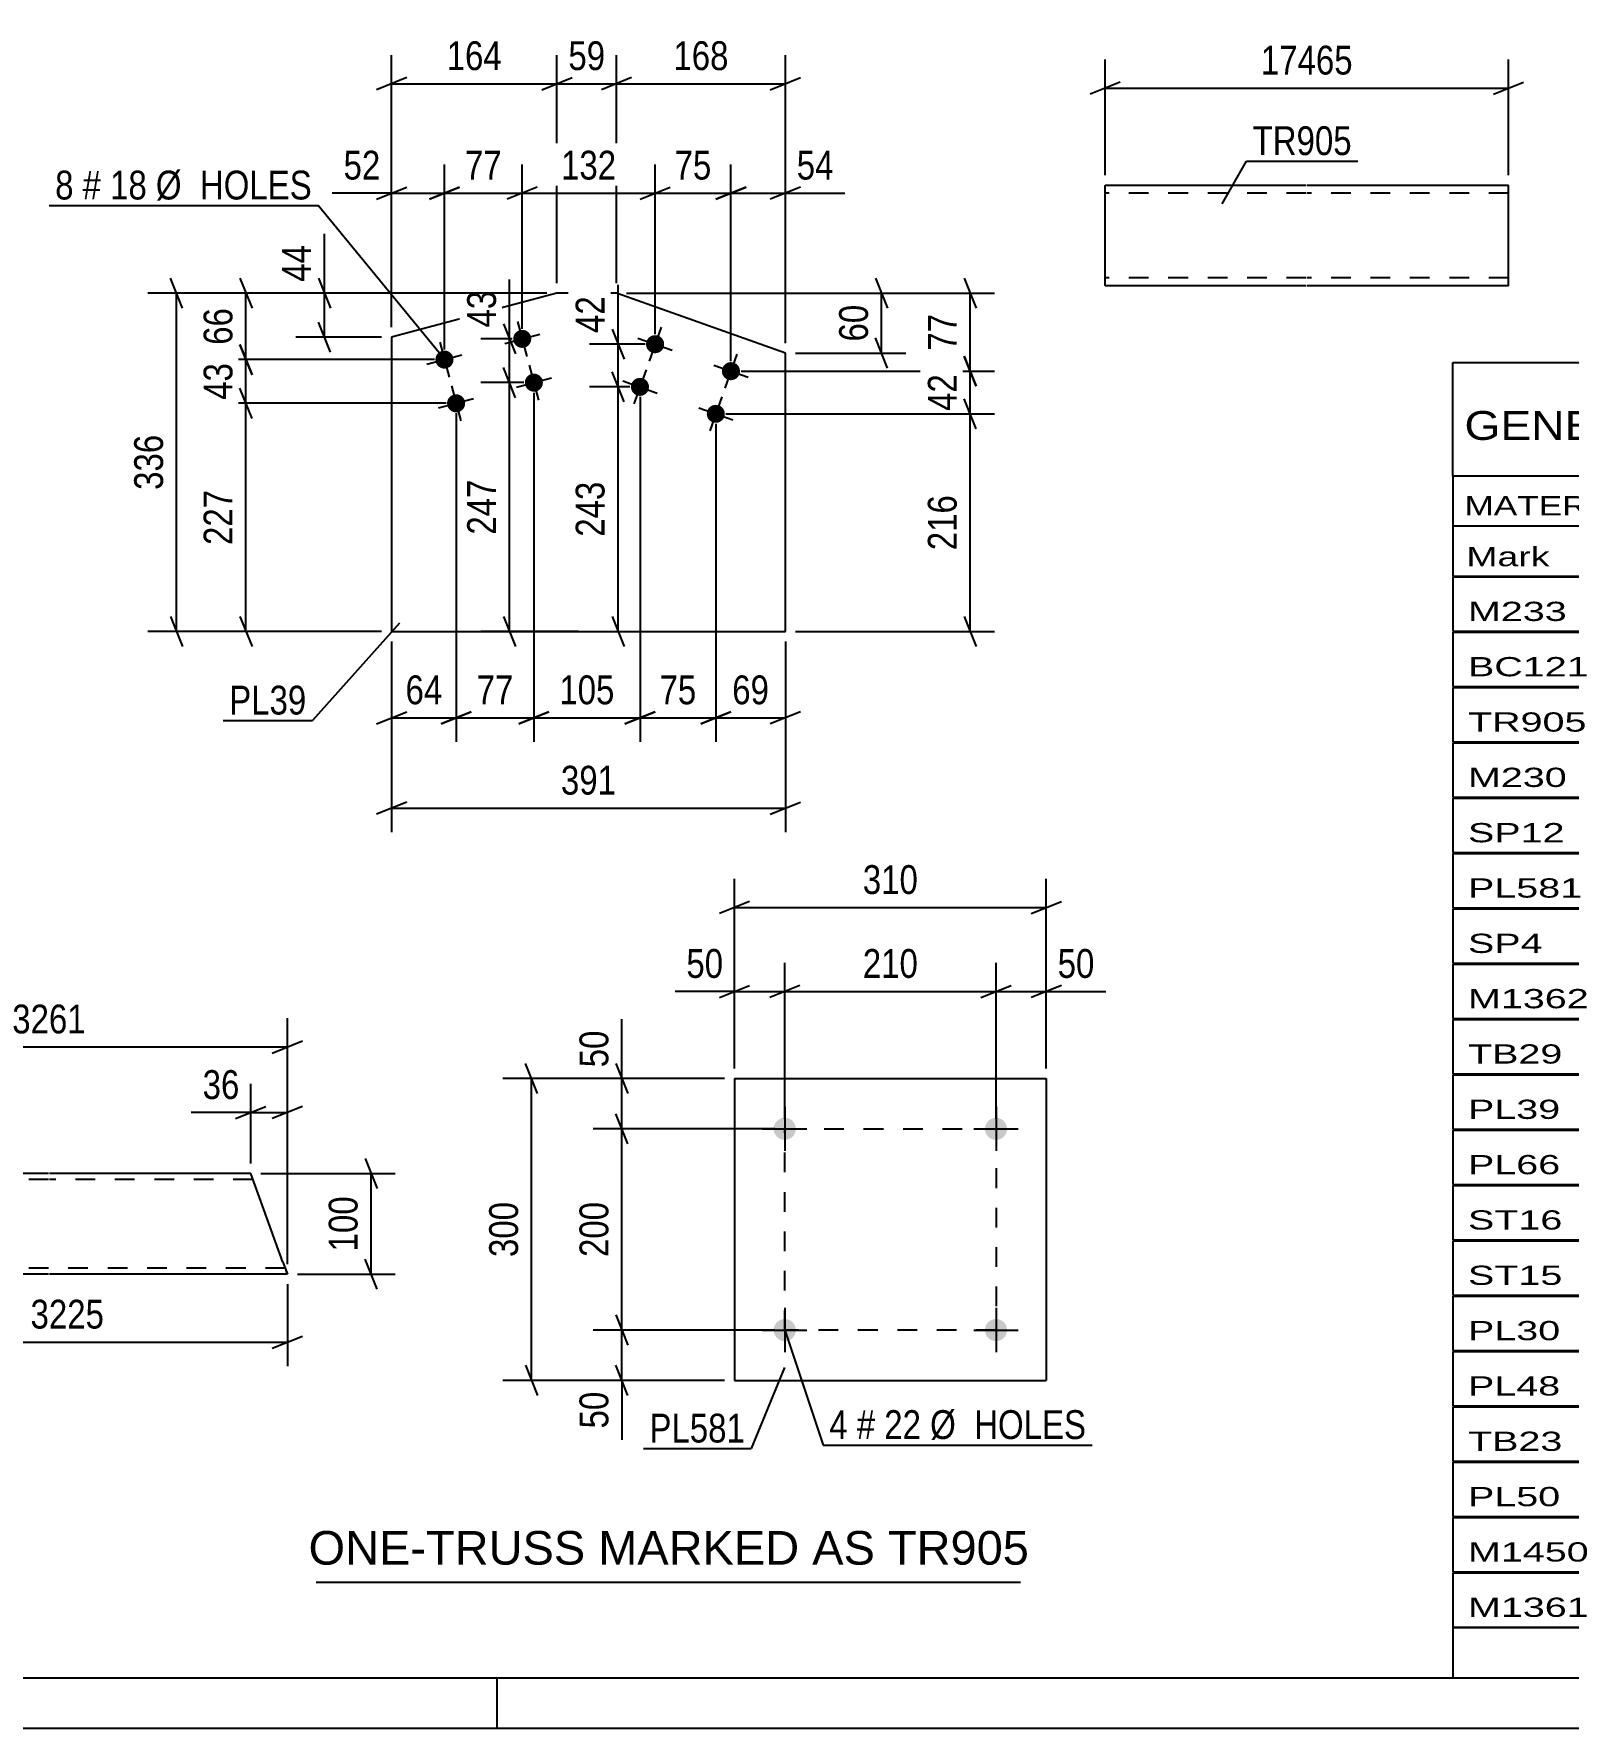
# Model space of a CAD drawing. Header units: millimetres. Extents: x 0 to 841, y 0 to 594.
# Drawn here: x 374.9 to 527.5, y 0 to 168.4 of the extents above; entities that cross this region are included whole.
import ezdxf

# ---------------------------------------------------------------- set-up
doc = ezdxf.new("R2010")
doc.units = ezdxf.units.MM
doc.linetypes.add('DXK_LINE_DOT2', pattern=[3.9198, 1.9599, -1.9599])
doc.styles.add('Arial', font='ARIAL.TTF', dxfattribs={"height": 0.2})
doc.styles.add('Arial Narrow', font='ARIALN.TTF', dxfattribs={"height": 0.2})

# ---------------------------------------------------------------- blocks, each defined once
blk = doc.blocks.new('Unknown-275726623-1137')
at = {"color": 5, "linetype": 'Continuous'}
for p, q in [((5, 5), (836, 5)), ((421, 0), (421, 5)), ((0, 0), (841, 0))]:
    blk.add_line(p, q, dxfattribs=at)
blk = doc.blocks.new('Part-275726623-4120 - 4114')
at = {"color": 2, "linetype": 'Continuous'}
for p, q in [((356.26, 45.48), (352.75, 55.13)), ((376.39, 55.13), (352.75, 55.13)), ((396.49, 55.13), (376.49, 55.13)), ((399.69, 46.33), (396.49, 55.13)), ((356.35, 45.22), (356.26, 45.48)), ((399.69, 46.33), (400.13, 45.13)), ((356.39, 45.13), (356.35, 45.22)), ((376.39, 45.13), (356.39, 45.13)), ((400.13, 45.13), (376.49, 45.13))]:
    blk.add_line(p, q, dxfattribs=at)
at = {"color": 7, "linetype": 'DXK_LINE_DOT2'}
for p, q in [((376.39, 54.53), (352.97, 54.53)), ((396.71, 54.53), (376.49, 54.53)), ((376.39, 45.73), (356.17, 45.73)), ((399.91, 45.73), (376.49, 45.73)), ((400.09, 45.22), (400, 45.48)), ((400.13, 45.13), (400.09, 45.22))]:
    blk.add_line(p, q, dxfattribs=at)
blk = doc.blocks.new('Part-275726623-3742 - 3731')
at = {"color": 2, "linetype": 'Continuous'}
for p, q in [((481.43, 143.38), (481.43, 153.38)), ((481.43, 153.38), (501.43, 153.38)), ((501.53, 153.38), (521.53, 153.38)), ((521.53, 143.38), (521.53, 153.38)), ((501.43, 143.38), (481.43, 143.38)), ((521.53, 143.38), (501.53, 143.38))]:
    blk.add_line(p, q, dxfattribs=at)
at = {"color": 7, "linetype": 'DXK_LINE_DOT2'}
for p, q in [((501.43, 152.58), (481.43, 152.58)), ((521.53, 152.58), (501.53, 152.58)), ((481.43, 144.18), (481.43, 144.24)), ((501.43, 144.18), (481.43, 144.18)), ((521.53, 144.18), (501.53, 144.18)), ((521.53, 144.18), (521.53, 144.24))]:
    blk.add_line(p, q, dxfattribs=at)
blk = doc.blocks.new('Bolt-275726623-2774 - 2768')
at = {"linetype": 'Continuous'}
for points in [[(437.54, 137.27, -1), (435.84, 137.87, -1)], [(445.08, 134.59, -1), (443.38, 135.19, -1)], [(436.03, 133.03, -1), (434.34, 133.63, -1)], [(443.57, 130.35, -1), (441.88, 130.95, -1)]]:
    blk.add_hatch(color=1, dxfattribs=at).paths.add_polyline_path(points)
at = {"color": 1, "linetype": 'Continuous'}
for p, q in [((434.99, 138.17), (438.39, 136.97)), ((437.29, 139.26), (436.09, 135.87)), ((444.83, 136.59), (443.63, 133.2)), ((435.79, 135.02), (434.58, 131.63)), ((442.53, 135.49), (445.93, 134.29)), ((433.49, 133.93), (436.88, 132.72)), ((443.33, 132.35), (442.12, 128.96)), ((441.03, 131.25), (444.42, 130.05))]:
    blk.add_line(p, q, dxfattribs=at)
blk = doc.blocks.new('Bolt-275726623-2779 - 2768')
at = {"linetype": 'Continuous'}
for points in [[(424.35, 138.33, -1), (422.61, 137.87, -1)], [(416.62, 136.28, -1), (414.88, 135.81, -1)], [(425.51, 133.98, -1), (423.77, 133.52, -1)], [(417.78, 131.93, -1), (416.04, 131.46, -1)]]:
    blk.add_hatch(color=1, dxfattribs=at).paths.add_polyline_path(points)
at = {"color": 1, "linetype": 'Continuous'}
for p, q in [((423.02, 139.84), (423.94, 136.36)), ((421.74, 137.64), (425.22, 138.56)), ((414.01, 135.58), (417.49, 136.51)), ((415.29, 137.78), (416.21, 134.31)), ((424.18, 135.49), (425.1, 132.01)), ((416.45, 133.44), (417.37, 129.96)), ((422.9, 133.29), (426.38, 134.22)), ((415.17, 131.23), (418.65, 132.16))]:
    blk.add_line(p, q, dxfattribs=at)
blk = doc.blocks.new('Part-275726623-2794 - 2768')
at = {"color": 2, "linetype": 'Continuous'}
for p, q in [((426.93, 142.64), (410.5, 138.27)), ((432.86, 142.64), (426.93, 142.64)), ((449.64, 136.69), (432.86, 142.64)), ((410.5, 138.27), (410.5, 109.01)), ((449.64, 109.01), (449.64, 136.69)), ((410.5, 109.01), (449.64, 109.01))]:
    blk.add_line(p, q, dxfattribs=at)
blk = doc.blocks.new('Part-275726623-23783 - 23782')
at = {"color": 2, "linetype": 'Continuous'}
for p, q in [((444.58, 64.57), (444.58, 34.57)), ((444.58, 64.57), (475.58, 64.57)), ((475.58, 64.57), (475.58, 34.57)), ((444.58, 34.57), (475.58, 34.57))]:
    blk.add_line(p, q, dxfattribs=at)
blk = doc.blocks.new('Bolt-275726623-23784 - 23782')
at = {"linetype": 'Continuous'}
for points in [[(450.68, 39.57, -1), (448.48, 39.57, -1)], [(471.68, 39.57, -1), (469.48, 39.57, -1)]]:
    blk.add_hatch(color=1, dxfattribs=at).paths.add_polyline_path(points)
at = {"color": 1, "linetype": 'Continuous'}
for p, q in [((449.58, 41.77), (449.58, 37.37)), ((470.58, 41.77), (470.58, 37.37)), ((447.38, 39.57), (451.78, 39.57)), ((468.38, 39.57), (472.78, 39.57))]:
    blk.add_line(p, q, dxfattribs=at)
blk = doc.blocks.new('Bolt-275726623-23785 - 23782')
at = {"linetype": 'Continuous'}
for points in [[(450.68, 59.57, -1), (448.48, 59.57, -1)], [(471.68, 59.57, -1), (469.48, 59.57, -1)]]:
    blk.add_hatch(color=1, dxfattribs=at).paths.add_polyline_path(points)
at = {"color": 1, "linetype": 'Continuous'}
for p, q in [((449.58, 61.77), (449.58, 57.37)), ((470.58, 61.77), (470.58, 57.37)), ((447.38, 59.57), (451.78, 59.57)), ((468.38, 59.57), (472.78, 59.57))]:
    blk.add_line(p, q, dxfattribs=at)
blk = doc.blocks.new('Rectangle-275726623-24311 - 23782')
at = {"color": 1, "linetype": 'DXK_LINE_DOT2'}
blk.add_lwpolyline([(449.58, 59.57), (470.58, 59.57), (470.58, 39.57), (449.58, 39.57), (449.58, 59.57)], close=True, dxfattribs=at)
blk = doc.blocks.new('StraightDimension-275726623-4148 - 4114')
at = {"color": 7, "linetype": 'Continuous'}
for p, q in [((396.49, 56.13), (396.49, 64.04)), ((400.13, 46.13), (400.13, 64.04)), ((394.99, 60.59), (397.99, 61.79)), ((396.49, 61.19), (400.13, 61.19)), ((401.63, 61.79), (398.63, 60.59))]:
    blk.add_line(p, q, dxfattribs=at)
at = {"color": 0}
blk.add_wipeout([(395.96, 61.94), (395.96, 66.14), (391.11, 66.14), (391.11, 61.94)], dxfattribs=at)
at = {"color": 7, "linetype": 'Continuous'}
blk.add_line((396.49, 61.19), (390.58, 61.19), dxfattribs=at)
blk.add_line((396.49, 61.19), (390.58, 61.19), dxfattribs=at)
at = {"color": 3, "style": 'Arial Narrow'}
blk.add_text('36', height=2.863, dxfattribs=at).set_placement((391.71, 62.54))
blk = doc.blocks.new('StraightDimension-275726623-4211 - 4114')
at = {"color": 7, "linetype": 'Continuous'}
for p, q in [((356.39, 44.13), (356.39, 35.97)), ((400.13, 44.13), (400.13, 35.97)), ((357.89, 38.97), (354.89, 37.77)), ((398.63, 37.77), (401.63, 38.97)), ((356.39, 38.37), (400.13, 38.37))]:
    blk.add_line(p, q, dxfattribs=at)
at = {"color": 0}
blk.add_wipeout([(382.51, 39.12), (382.51, 43.32), (374, 43.32), (374, 39.12)], dxfattribs=at)
at = {"color": 3, "style": 'Arial Narrow'}
blk.add_text('3225', height=2.863, dxfattribs=at).set_placement((374.6, 39.72))
blk = doc.blocks.new('StraightDimension-275726623-4123 - 4114')
at = {"color": 7, "linetype": 'Continuous'}
for p, q in [((407.86, 56.63), (409.06, 53.63)), ((397.49, 55.13), (410.86, 55.13)), ((408.46, 45.13), (408.46, 55.13)), ((409.06, 43.63), (407.86, 46.63)), ((401.13, 45.13), (410.86, 45.13))]:
    blk.add_line(p, q, dxfattribs=at)
at = {"color": 0}
blk.add_wipeout([(407.71, 53.47), (403.51, 53.47), (403.51, 46.79), (407.71, 46.79)], dxfattribs=at)
at = {"color": 3, "style": 'Arial Narrow'}
blk.add_text('100', height=2.863, rotation=90.0002, dxfattribs=at).set_placement((407.11, 47.39))
blk = doc.blocks.new('StraightDimension-275726623-4183 - 4114')
at = {"color": 7, "linetype": 'Continuous'}
for p, q in [((352.75, 56.13), (352.75, 70.56)), ((400.13, 46.13), (400.13, 70.56)), ((354.25, 68.31), (351.25, 67.11)), ((352.75, 67.71), (400.13, 67.71)), ((398.63, 67.11), (401.63, 68.31))]:
    blk.add_line(p, q, dxfattribs=at)
at = {"color": 0}
blk.add_wipeout([(380.69, 68.46), (380.69, 72.66), (372.18, 72.66), (372.18, 68.46)], dxfattribs=at)
at = {"color": 3, "style": 'Arial Narrow'}
blk.add_text('3261', height=2.863, dxfattribs=at).set_placement((372.78, 69.06))
blk = doc.blocks.new('StraightDimension-275726623-3746 - 3731')
at = {"color": 7, "linetype": 'Continuous'}
for p, q in [((481.43, 154.38), (481.43, 165.88)), ((521.53, 154.38), (521.53, 165.88)), ((482.93, 163.63), (479.93, 162.43)), ((520.03, 162.43), (523.03, 163.63)), ((481.43, 163.03), (521.53, 163.03))]:
    blk.add_line(p, q, dxfattribs=at)
at = {"color": 0}
blk.add_wipeout([(506.65, 163.78), (506.65, 167.98), (496.31, 167.98), (496.31, 163.78)], dxfattribs=at)
at = {"color": 3, "style": 'Arial Narrow'}
blk.add_text('17465', height=2.863, dxfattribs=at).set_placement((496.91, 164.38))
blk = doc.blocks.new('StraightDimension-275726623-3060 - 2768')
at = {"color": 7, "linetype": 'Continuous'}
for p, q in [((389.72, 141.14), (388.52, 144.14)), ((425.93, 142.64), (386.27, 142.64)), ((389.12, 109.01), (389.12, 142.64)), ((388.52, 110.51), (389.72, 107.51)), ((409.5, 109.01), (386.27, 109.01))]:
    blk.add_line(p, q, dxfattribs=at)
at = {"color": 0}
blk.add_wipeout([(388.37, 129.17), (384.17, 129.17), (384.17, 122.49), (388.37, 122.49)], dxfattribs=at)
at = {"color": 3, "style": 'Arial Narrow'}
blk.add_text('336', height=2.863, rotation=90.0002, dxfattribs=at).set_placement((387.77, 123.09))
blk = doc.blocks.new('StraightDimension-275726623-2803 - 2768')
at = {"color": 7, "linetype": 'Continuous'}
for p, q in [((432.41, 139.07), (433.61, 136.07)), ((435.69, 137.57), (430.16, 137.57)), ((433.01, 133.33), (433.01, 137.57)), ((433.61, 131.83), (432.41, 134.83)), ((434.19, 133.33), (430.16, 133.33))]:
    blk.add_line(p, q, dxfattribs=at)
at = {"color": 0}
blk.add_wipeout([(432.26, 142.95), (428.06, 142.95), (428.06, 138.09), (432.26, 138.09)], dxfattribs=at)
at = {"color": 7, "linetype": 'Continuous'}
blk.add_line((433.01, 137.57), (433.01, 143.47), dxfattribs=at)
blk.add_line((433.01, 137.57), (433.01, 143.47), dxfattribs=at)
at = {"color": 3, "style": 'Arial Narrow'}
blk.add_text('42', height=2.863, rotation=90.0002, dxfattribs=at).set_placement((431.66, 138.69))
blk = doc.blocks.new('StraightDimension-275726623-2833 - 2768')
at = {"color": 7, "linetype": 'Continuous'}
for p, q in [((422.82, 132.25), (421.62, 135.25)), ((423.64, 133.75), (419.37, 133.75)), ((422.22, 109.01), (422.22, 133.75)), ((421.62, 110.51), (422.82, 107.51)), ((429.07, 109.01), (419.37, 109.01))]:
    blk.add_line(p, q, dxfattribs=at)
at = {"color": 0}
blk.add_wipeout([(421.47, 124.73), (417.27, 124.73), (417.27, 118.04), (421.47, 118.04)], dxfattribs=at)
at = {"color": 3, "style": 'Arial Narrow'}
blk.add_text('247', height=2.863, rotation=90.0002, dxfattribs=at).set_placement((420.87, 118.64))
blk = doc.blocks.new('StraightDimension-275726623-2816 - 2768')
at = {"color": 7, "linetype": 'Continuous'}
for p, q in [((433.61, 131.83), (432.41, 134.83)), ((434.19, 133.33), (430.16, 133.33)), ((433.01, 109.01), (433.01, 133.33)), ((432.41, 110.51), (433.61, 107.51)), ((431.07, 109.01), (435.41, 109.01))]:
    blk.add_line(p, q, dxfattribs=at)
at = {"color": 0}
blk.add_wipeout([(432.26, 124.51), (428.06, 124.51), (428.06, 117.83), (432.26, 117.83)], dxfattribs=at)
at = {"color": 3, "style": 'Arial Narrow'}
blk.add_text('243', height=2.863, rotation=90.0002, dxfattribs=at).set_placement((431.66, 118.43))
blk = doc.blocks.new('StraightDimension-275726623-3041 - 2768')
at = {"color": 7, "linetype": 'Continuous'}
for p, q in [((403.22, 144.14), (404.42, 141.14)), ((425.93, 142.64), (400.97, 142.64)), ((403.82, 138.27), (403.82, 142.64)), ((409.5, 138.27), (400.97, 138.27)), ((404.42, 136.77), (403.22, 139.77))]:
    blk.add_line(p, q, dxfattribs=at)
at = {"color": 0}
blk.add_wipeout([(403.07, 148.02), (398.87, 148.02), (398.87, 143.17), (403.07, 143.17)], dxfattribs=at)
at = {"color": 7, "linetype": 'Continuous'}
blk.add_line((403.82, 142.64), (403.82, 148.55), dxfattribs=at)
blk.add_line((403.82, 142.64), (403.82, 148.55), dxfattribs=at)
at = {"color": 3, "style": 'Arial Narrow'}
blk.add_text('44', height=2.863, rotation=90.0002, dxfattribs=at).set_placement((402.47, 143.77))
blk = doc.blocks.new('StraightDimension-275726623-2849 - 2768')
at = {"color": 7, "linetype": 'Continuous'}
for p, q in [((421.62, 139.6), (422.82, 136.6)), ((422.48, 138.1), (419.37, 138.1)), ((422.22, 133.75), (422.22, 138.1)), ((422.82, 132.25), (421.62, 135.25)), ((423.64, 133.75), (419.37, 133.75))]:
    blk.add_line(p, q, dxfattribs=at)
at = {"color": 0}
blk.add_wipeout([(421.47, 143.48), (417.27, 143.48), (417.27, 138.63), (421.47, 138.63)], dxfattribs=at)
at = {"color": 7, "linetype": 'Continuous'}
blk.add_line((422.22, 138.1), (422.22, 144.01), dxfattribs=at)
blk.add_line((422.22, 138.1), (422.22, 144.01), dxfattribs=at)
at = {"color": 3, "style": 'Arial Narrow'}
blk.add_text('43', height=2.863, rotation=90.0002, dxfattribs=at).set_placement((420.87, 139.23))
blk = doc.blocks.new('StraightDimension-275726623-2863 - 2768')
at = {"color": 7, "linetype": 'Continuous'}
for p, q in [((416.91, 130.7), (416.91, 98.03)), ((410.5, 108.01), (410.5, 98.03)), ((409, 99.83), (412, 101.03)), ((410.5, 100.43), (416.91, 100.43)), ((418.41, 101.03), (415.41, 99.83))]:
    blk.add_line(p, q, dxfattribs=at)
at = {"color": 0}
blk.add_wipeout([(416.13, 101.18), (416.13, 105.38), (411.28, 105.38), (411.28, 101.18)], dxfattribs=at)
at = {"color": 3, "style": 'Arial Narrow'}
blk.add_text('64', height=2.863, dxfattribs=at).set_placement((411.88, 101.78))
blk = doc.blocks.new('StraightDimension-275726623-2933 - 2768')
at = {"color": 7, "linetype": 'Continuous'}
for p, q in [((410.5, 108.01), (410.5, 89.05)), ((449.64, 108.01), (449.64, 89.05)), ((412, 92.05), (409, 90.85)), ((410.5, 91.45), (449.64, 91.45)), ((448.14, 90.85), (451.14, 92.05))]:
    blk.add_line(p, q, dxfattribs=at)
at = {"color": 0}
blk.add_wipeout([(433.41, 92.2), (433.41, 96.4), (426.73, 96.4), (426.73, 92.2)], dxfattribs=at)
at = {"color": 3, "style": 'Arial Narrow'}
blk.add_text('391', height=2.863, dxfattribs=at).set_placement((427.33, 92.8))
blk = doc.blocks.new('StraightDimension-275726623-2869 - 2768')
at = {"color": 7, "linetype": 'Continuous'}
for p, q in [((424.64, 132.75), (424.64, 98.03)), ((435.19, 132.33), (435.19, 98.03)), ((423.14, 99.83), (426.14, 101.03)), ((424.64, 100.43), (435.19, 100.43)), ((436.69, 101.03), (433.69, 99.83))]:
    blk.add_line(p, q, dxfattribs=at)
at = {"color": 0}
blk.add_wipeout([(433.25, 101.18), (433.25, 105.38), (426.57, 105.38), (426.57, 101.18)], dxfattribs=at)
at = {"color": 3, "style": 'Arial Narrow'}
blk.add_text('105', height=2.863, dxfattribs=at).set_placement((427.17, 101.78))
blk = doc.blocks.new('StraightDimension-275726623-2877 - 2768')
at = {"color": 7, "linetype": 'Continuous'}
for p, q in [((424.64, 132.75), (424.64, 98.03)), ((416.91, 130.7), (416.91, 98.03)), ((415.41, 99.83), (418.41, 101.03)), ((416.91, 100.43), (424.64, 100.43)), ((426.14, 101.03), (423.14, 99.83))]:
    blk.add_line(p, q, dxfattribs=at)
at = {"color": 0}
blk.add_wipeout([(423.2, 101.18), (423.2, 105.38), (418.35, 105.38), (418.35, 101.18)], dxfattribs=at)
at = {"color": 3, "style": 'Arial Narrow'}
blk.add_text('77', height=2.863, dxfattribs=at).set_placement((418.95, 101.78))
blk = doc.blocks.new('StraightDimension-275726623-23349 - 2768')
at = {"color": 7, "linetype": 'Continuous'}
for p, q in [((396.62, 130.2), (395.42, 133.2)), ((415.91, 131.7), (393.17, 131.7)), ((396.02, 109.01), (396.02, 131.7)), ((395.42, 110.51), (396.62, 107.51)), ((409.5, 109.01), (393.17, 109.01))]:
    blk.add_line(p, q, dxfattribs=at)
at = {"color": 0}
blk.add_wipeout([(395.27, 123.7), (391.07, 123.7), (391.07, 117.01), (395.27, 117.01)], dxfattribs=at)
at = {"color": 3, "style": 'Arial Narrow'}
blk.add_text('227', height=2.863, rotation=90.0002, dxfattribs=at).set_placement((394.67, 117.61))
blk = doc.blocks.new('StraightDimension-275726623-2885 - 2768')
at = {"color": 7, "linetype": 'Continuous'}
for p, q in [((435.19, 132.33), (435.19, 98.03)), ((442.73, 129.65), (442.73, 98.03)), ((433.69, 99.83), (436.69, 101.03)), ((435.19, 100.43), (442.73, 100.43)), ((444.23, 101.03), (441.23, 99.83))]:
    blk.add_line(p, q, dxfattribs=at)
at = {"color": 0}
blk.add_wipeout([(441.38, 101.18), (441.38, 105.38), (436.53, 105.38), (436.53, 101.18)], dxfattribs=at)
at = {"color": 3, "style": 'Arial Narrow'}
blk.add_text('75', height=2.863, dxfattribs=at).set_placement((437.13, 101.78))
blk = doc.blocks.new('StraightDimension-275726623-2893 - 2768')
at = {"color": 7, "linetype": 'Continuous'}
for p, q in [((442.73, 129.65), (442.73, 98.03)), ((449.64, 108.01), (449.64, 98.03)), ((441.23, 99.83), (444.23, 101.03)), ((442.73, 100.43), (449.64, 100.43)), ((451.14, 101.03), (448.14, 99.83))]:
    blk.add_line(p, q, dxfattribs=at)
at = {"color": 0}
blk.add_wipeout([(448.61, 101.18), (448.61, 105.38), (443.76, 105.38), (443.76, 101.18)], dxfattribs=at)
at = {"color": 3, "style": 'Arial Narrow'}
blk.add_text('69', height=2.863, dxfattribs=at).set_placement((444.36, 101.78))
blk = doc.blocks.new('StraightDimension-275726623-2900 - 2768')
at = {"color": 7, "linetype": 'Continuous'}
for p, q in [((426.93, 143.64), (426.93, 166.32)), ((432.86, 143.64), (432.86, 166.32)), ((425.43, 162.87), (428.43, 164.07)), ((426.93, 163.47), (432.86, 163.47)), ((434.36, 164.07), (431.36, 162.87))]:
    blk.add_line(p, q, dxfattribs=at)
at = {"color": 0}
blk.add_wipeout([(432.32, 164.22), (432.32, 168.42), (427.47, 168.42), (427.47, 164.22)], dxfattribs=at)
at = {"color": 3, "style": 'Arial Narrow'}
blk.add_text('59', height=2.863, dxfattribs=at).set_placement((428.07, 164.82))
blk = doc.blocks.new('StraightDimension-275726623-2912 - 2768')
at = {"color": 7, "linetype": 'Continuous'}
for p, q in [((410.5, 139.27), (410.5, 166.32)), ((426.93, 143.64), (426.93, 166.32)), ((412, 164.07), (409, 162.87)), ((410.5, 163.47), (426.93, 163.47)), ((425.43, 162.87), (428.43, 164.07))]:
    blk.add_line(p, q, dxfattribs=at)
at = {"color": 0}
blk.add_wipeout([(422.06, 164.22), (422.06, 168.42), (415.37, 168.42), (415.37, 164.22)], dxfattribs=at)
at = {"color": 3, "style": 'Arial Narrow'}
blk.add_text('164', height=2.863, dxfattribs=at).set_placement((415.97, 164.82))
blk = doc.blocks.new('StraightDimension-275726623-2922 - 2768')
at = {"color": 7, "linetype": 'Continuous'}
for p, q in [((432.86, 143.64), (432.86, 166.32)), ((449.64, 137.69), (449.64, 166.32)), ((434.36, 164.07), (431.36, 162.87)), ((432.86, 163.47), (449.64, 163.47)), ((448.14, 162.87), (451.14, 164.07))]:
    blk.add_line(p, q, dxfattribs=at)
at = {"color": 0}
blk.add_wipeout([(444.59, 164.22), (444.59, 168.42), (437.91, 168.42), (437.91, 164.22)], dxfattribs=at)
at = {"color": 3, "style": 'Arial Narrow'}
blk.add_text('168', height=2.863, dxfattribs=at).set_placement((438.51, 164.82))
blk = doc.blocks.new('StraightDimension-275726623-2990 - 2768')
at = {"color": 7, "linetype": 'Continuous'}
for p, q in [((444.23, 135.89), (444.23, 155.44)), ((449.64, 137.69), (449.64, 155.44)), ((442.73, 151.99), (445.73, 153.19)), ((444.23, 152.59), (449.64, 152.59)), ((451.14, 153.19), (448.14, 151.99))]:
    blk.add_line(p, q, dxfattribs=at)
at = {"color": 0}
blk.add_wipeout([(455.02, 153.34), (455.02, 157.54), (450.17, 157.54), (450.17, 153.34)], dxfattribs=at)
at = {"color": 7, "linetype": 'Continuous'}
blk.add_line((449.64, 152.59), (455.55, 152.59), dxfattribs=at)
blk.add_line((449.64, 152.59), (455.55, 152.59), dxfattribs=at)
at = {"color": 3, "style": 'Arial Narrow'}
blk.add_text('54', height=2.863, dxfattribs=at).set_placement((450.77, 153.94))
blk = doc.blocks.new('StraightDimension-275726623-3000 - 2768')
at = {"color": 7, "linetype": 'Continuous'}
for p, q in [((436.69, 138.57), (436.69, 155.44)), ((444.23, 135.89), (444.23, 155.44)), ((435.19, 151.99), (438.19, 153.19)), ((436.69, 152.59), (444.23, 152.59)), ((445.73, 153.19), (442.73, 151.99))]:
    blk.add_line(p, q, dxfattribs=at)
at = {"color": 0}
blk.add_wipeout([(442.89, 153.34), (442.89, 157.54), (438.03, 157.54), (438.03, 153.34)], dxfattribs=at)
at = {"color": 3, "style": 'Arial Narrow'}
blk.add_text('75', height=2.863, dxfattribs=at).set_placement((438.63, 153.94))
blk = doc.blocks.new('StraightDimension-275726623-3010 - 2768')
at = {"color": 7, "linetype": 'Continuous'}
for p, q in [((423.48, 139.1), (423.48, 155.44)), ((436.69, 138.57), (436.69, 155.44)), ((424.98, 153.19), (421.98, 151.99)), ((423.48, 152.59), (436.69, 152.59)), ((435.19, 151.99), (438.19, 153.19))]:
    blk.add_line(p, q, dxfattribs=at)
at = {"color": 0}
blk.add_wipeout([(433.43, 153.34), (433.43, 157.54), (426.74, 157.54), (426.74, 153.34)], dxfattribs=at)
at = {"color": 3, "style": 'Arial Narrow'}
blk.add_text('132', height=2.863, dxfattribs=at).set_placement((427.34, 153.94))
blk = doc.blocks.new('StraightDimension-275726623-3020 - 2768')
at = {"color": 7, "linetype": 'Continuous'}
for p, q in [((415.75, 137.04), (415.75, 155.44)), ((423.48, 139.1), (423.48, 155.44)), ((414.25, 151.99), (417.25, 153.19)), ((415.75, 152.59), (423.48, 152.59)), ((424.98, 153.19), (421.98, 151.99))]:
    blk.add_line(p, q, dxfattribs=at)
at = {"color": 0}
blk.add_wipeout([(422.04, 153.34), (422.04, 157.54), (417.19, 157.54), (417.19, 153.34)], dxfattribs=at)
at = {"color": 3, "style": 'Arial Narrow'}
blk.add_text('77', height=2.863, dxfattribs=at).set_placement((417.79, 153.94))
blk = doc.blocks.new('StraightDimension-275726623-3030 - 2768')
at = {"color": 7, "linetype": 'Continuous'}
for p, q in [((410.5, 139.27), (410.5, 155.44)), ((415.75, 137.04), (415.75, 155.44)), ((409, 151.99), (412, 153.19)), ((410.5, 152.59), (415.75, 152.59)), ((417.25, 153.19), (414.25, 151.99))]:
    blk.add_line(p, q, dxfattribs=at)
at = {"color": 0}
blk.add_wipeout([(409.98, 153.34), (409.98, 157.54), (405.12, 157.54), (405.12, 153.34)], dxfattribs=at)
at = {"color": 7, "linetype": 'Continuous'}
blk.add_line((410.5, 152.59), (404.6, 152.59), dxfattribs=at)
blk.add_line((410.5, 152.59), (404.6, 152.59), dxfattribs=at)
at = {"color": 3, "style": 'Arial Narrow'}
blk.add_text('52', height=2.863, dxfattribs=at).set_placement((405.72, 153.94))
blk = doc.blocks.new('StraightDimension-275726623-23347 - 2768')
at = {"color": 7, "linetype": 'Continuous'}
for p, q in [((395.42, 144.14), (396.62, 141.14)), ((425.93, 142.64), (393.17, 142.64)), ((396.02, 136.04), (396.02, 142.64)), ((396.62, 134.54), (395.42, 137.54)), ((414.75, 136.04), (393.17, 136.04))]:
    blk.add_line(p, q, dxfattribs=at)
at = {"color": 0}
blk.add_wipeout([(395.27, 141.77), (391.07, 141.77), (391.07, 136.91), (395.27, 136.91)], dxfattribs=at)
at = {"color": 3, "style": 'Arial Narrow'}
blk.add_text('66', height=2.863, rotation=90.0002, dxfattribs=at).set_placement((394.67, 137.51))
blk = doc.blocks.new('StraightDimension-275726623-23348 - 2768')
at = {"color": 7, "linetype": 'Continuous'}
for p, q in [((395.42, 137.54), (396.62, 134.54)), ((414.75, 136.04), (393.17, 136.04)), ((396.02, 131.7), (396.02, 136.04)), ((396.62, 130.2), (395.42, 133.2)), ((415.91, 131.7), (393.17, 131.7))]:
    blk.add_line(p, q, dxfattribs=at)
at = {"color": 0}
blk.add_wipeout([(395.27, 136.3), (391.07, 136.3), (391.07, 131.44), (395.27, 131.44)], dxfattribs=at)
at = {"color": 3, "style": 'Arial Narrow'}
blk.add_text('43', height=2.863, rotation=90.0002, dxfattribs=at).set_placement((394.67, 132.04))
blk = doc.blocks.new('StraightDimension-275726623-23397 - 2768')
at = {"color": 7, "linetype": 'Continuous'}
for p, q in [((467.42, 144.14), (468.62, 141.14)), ((433.86, 142.64), (470.42, 142.64)), ((468.02, 134.89), (468.02, 142.64)), ((445.23, 134.89), (470.42, 134.89)), ((468.62, 133.39), (467.42, 136.39))]:
    blk.add_line(p, q, dxfattribs=at)
at = {"color": 0}
blk.add_wipeout([(467.27, 141.2), (463.07, 141.2), (463.07, 136.34), (467.27, 136.34)], dxfattribs=at)
at = {"color": 3, "style": 'Arial Narrow'}
blk.add_text('77', height=2.863, rotation=90.0002, dxfattribs=at).set_placement((466.67, 136.94))
blk = doc.blocks.new('StraightDimension-275726623-23398 - 2768')
at = {"color": 7, "linetype": 'Continuous'}
for p, q in [((445.23, 134.89), (470.42, 134.89)), ((467.42, 136.39), (468.62, 133.39)), ((468.02, 130.65), (468.02, 134.89)), ((468.62, 129.15), (467.42, 132.15)), ((443.73, 130.65), (470.42, 130.65))]:
    blk.add_line(p, q, dxfattribs=at)
at = {"color": 0}
blk.add_wipeout([(467.27, 135.2), (463.07, 135.2), (463.07, 130.34), (467.27, 130.34)], dxfattribs=at)
at = {"color": 3, "style": 'Arial Narrow'}
blk.add_text('42', height=2.863, rotation=90.0002, dxfattribs=at).set_placement((466.67, 130.94))
blk = doc.blocks.new('StraightDimension-275726623-23399 - 2768')
at = {"color": 7, "linetype": 'Continuous'}
for p, q in [((468.62, 129.15), (467.42, 132.15)), ((443.73, 130.65), (470.42, 130.65)), ((468.02, 109.01), (468.02, 130.65)), ((467.42, 110.51), (468.62, 107.51)), ((450.64, 109.01), (470.42, 109.01))]:
    blk.add_line(p, q, dxfattribs=at)
at = {"color": 0}
blk.add_wipeout([(467.27, 123.18), (463.07, 123.18), (463.07, 116.49), (467.27, 116.49)], dxfattribs=at)
at = {"color": 3, "style": 'Arial Narrow'}
blk.add_text('216', height=2.863, rotation=90.0002, dxfattribs=at).set_placement((466.67, 117.09))
blk = doc.blocks.new('StraightDimension-275726623-23426 - 2768')
at = {"color": 7, "linetype": 'Continuous'}
for p, q in [((458.6, 144.14), (459.8, 141.14)), ((433.86, 142.64), (461.6, 142.64)), ((459.2, 136.69), (459.2, 142.64)), ((459.8, 135.19), (458.6, 138.19)), ((450.64, 136.69), (461.6, 136.69))]:
    blk.add_line(p, q, dxfattribs=at)
at = {"color": 0}
blk.add_wipeout([(458.45, 142.09), (454.25, 142.09), (454.25, 137.24), (458.45, 137.24)], dxfattribs=at)
at = {"color": 3, "style": 'Arial Narrow'}
blk.add_text('60', height=2.863, rotation=90.0002, dxfattribs=at).set_placement((457.85, 137.84))
blk = doc.blocks.new('StraightDimension-275726623-23867 - 23782')
at = {"color": 7, "linetype": 'Continuous'}
for p, q in [((433.99, 58.07), (432.79, 61.07)), ((448.58, 59.57), (430.54, 59.57)), ((433.39, 39.57), (433.39, 59.57)), ((432.79, 41.07), (433.99, 38.07)), ((448.58, 39.57), (430.54, 39.57))]:
    blk.add_line(p, q, dxfattribs=at)
at = {"color": 0}
blk.add_wipeout([(432.64, 52.91), (428.44, 52.91), (428.44, 46.23), (432.64, 46.23)], dxfattribs=at)
at = {"color": 3, "style": 'Arial Narrow'}
blk.add_text('200', height=2.863, rotation=90.0002, dxfattribs=at).set_placement((432.04, 46.83))
blk = doc.blocks.new('StraightDimension-275726623-23866 - 23782')
at = {"color": 7, "linetype": 'Continuous'}
for p, q in [((432.79, 66.07), (433.99, 63.07)), ((443.58, 64.57), (430.54, 64.57)), ((433.39, 59.57), (433.39, 64.57)), ((433.99, 58.07), (432.79, 61.07)), ((448.58, 59.57), (430.54, 59.57))]:
    blk.add_line(p, q, dxfattribs=at)
at = {"color": 0}
blk.add_wipeout([(432.64, 69.95), (428.44, 69.95), (428.44, 65.09), (432.64, 65.09)], dxfattribs=at)
at = {"color": 7, "linetype": 'Continuous'}
blk.add_line((433.39, 64.57), (433.39, 70.48), dxfattribs=at)
blk.add_line((433.39, 64.57), (433.39, 70.48), dxfattribs=at)
at = {"color": 3, "style": 'Arial Narrow'}
blk.add_text('50', height=2.863, rotation=90.0002, dxfattribs=at).set_placement((432.04, 65.69))
blk = doc.blocks.new('StraightDimension-275726623-23868 - 23782')
at = {"color": 7, "linetype": 'Continuous'}
for p, q in [((432.79, 41.07), (433.99, 38.07)), ((448.58, 39.57), (430.54, 39.57)), ((433.39, 34.57), (433.39, 39.57)), ((433.99, 33.07), (432.79, 36.07)), ((443.58, 34.57), (430.54, 34.57))]:
    blk.add_line(p, q, dxfattribs=at)
at = {"color": 0}
blk.add_wipeout([(432.64, 34.04), (428.44, 34.04), (428.44, 29.19), (432.64, 29.19)], dxfattribs=at)
at = {"color": 7, "linetype": 'Continuous'}
blk.add_line((433.39, 34.57), (433.39, 28.66), dxfattribs=at)
blk.add_line((433.39, 34.57), (433.39, 28.66), dxfattribs=at)
at = {"color": 3, "style": 'Arial Narrow'}
blk.add_text('50', height=2.863, rotation=90.0002, dxfattribs=at).set_placement((432.04, 29.79))
blk = doc.blocks.new('StraightDimension-275726623-23878 - 23782')
at = {"color": 7, "linetype": 'Continuous'}
for p, q in [((425.01, 63.07), (423.81, 66.07)), ((443.58, 64.57), (421.56, 64.57)), ((424.41, 34.57), (424.41, 64.57)), ((423.81, 36.07), (425.01, 33.07)), ((443.58, 34.57), (421.56, 34.57))]:
    blk.add_line(p, q, dxfattribs=at)
at = {"color": 0}
blk.add_wipeout([(423.66, 52.91), (419.46, 52.91), (419.46, 46.23), (423.66, 46.23)], dxfattribs=at)
at = {"color": 3, "style": 'Arial Narrow'}
blk.add_text('300', height=2.863, rotation=90.0002, dxfattribs=at).set_placement((423.06, 46.83))
blk = doc.blocks.new('StraightDimension-275726623-23898 - 23782')
at = {"color": 7, "linetype": 'Continuous'}
for p, q in [((444.58, 65.57), (444.58, 84.42)), ((475.58, 65.57), (475.58, 84.42)), ((446.08, 82.17), (443.08, 80.97)), ((444.58, 81.57), (475.58, 81.57)), ((474.08, 80.97), (477.08, 82.17))]:
    blk.add_line(p, q, dxfattribs=at)
at = {"color": 0}
blk.add_wipeout([(463.42, 82.32), (463.42, 86.52), (456.74, 86.52), (456.74, 82.32)], dxfattribs=at)
at = {"color": 3, "style": 'Arial Narrow'}
blk.add_text('310', height=2.863, dxfattribs=at).set_placement((457.34, 82.92))
blk = doc.blocks.new('StraightDimension-275726623-24265 - 23782')
at = {"color": 7, "linetype": 'Continuous'}
for p, q in [((470.58, 60.57), (470.58, 76.08)), ((475.58, 65.57), (475.58, 76.08)), ((469.08, 72.63), (472.08, 73.83)), ((470.58, 73.23), (475.58, 73.23)), ((477.08, 73.83), (474.08, 72.63))]:
    blk.add_line(p, q, dxfattribs=at)
at = {"color": 0}
blk.add_wipeout([(480.96, 73.98), (480.96, 78.18), (476.11, 78.18), (476.11, 73.98)], dxfattribs=at)
at = {"color": 7, "linetype": 'Continuous'}
blk.add_line((475.58, 73.23), (481.49, 73.23), dxfattribs=at)
blk.add_line((475.58, 73.23), (481.49, 73.23), dxfattribs=at)
at = {"color": 3, "style": 'Arial Narrow'}
blk.add_text('50', height=2.863, dxfattribs=at).set_placement((476.71, 74.58))
blk = doc.blocks.new('StraightDimension-275726623-24266 - 23782')
at = {"color": 7, "linetype": 'Continuous'}
for p, q in [((449.58, 60.57), (449.58, 76.08)), ((470.58, 60.57), (470.58, 76.08)), ((451.08, 73.83), (448.08, 72.63)), ((449.58, 73.23), (470.58, 73.23)), ((469.08, 72.63), (472.08, 73.83))]:
    blk.add_line(p, q, dxfattribs=at)
at = {"color": 0}
blk.add_wipeout([(463.42, 73.98), (463.42, 78.18), (456.74, 78.18), (456.74, 73.98)], dxfattribs=at)
at = {"color": 3, "style": 'Arial Narrow'}
blk.add_text('210', height=2.863, dxfattribs=at).set_placement((457.34, 74.58))
blk = doc.blocks.new('StraightDimension-275726623-24267 - 23782')
at = {"color": 7, "linetype": 'Continuous'}
for p, q in [((444.58, 65.57), (444.58, 76.08)), ((449.58, 60.57), (449.58, 76.08)), ((443.08, 72.63), (446.08, 73.83)), ((444.58, 73.23), (449.58, 73.23)), ((451.08, 73.83), (448.08, 72.63))]:
    blk.add_line(p, q, dxfattribs=at)
at = {"color": 0}
blk.add_wipeout([(444.06, 73.98), (444.06, 78.18), (439.2, 78.18), (439.2, 73.98)], dxfattribs=at)
at = {"color": 7, "linetype": 'Continuous'}
blk.add_line((444.58, 73.23), (438.67, 73.23), dxfattribs=at)
blk.add_line((444.58, 73.23), (438.67, 73.23), dxfattribs=at)
at = {"color": 3, "style": 'Arial Narrow'}
blk.add_text('50', height=2.863, dxfattribs=at).set_placement((439.8, 74.58))
blk = doc.blocks.new('Unknown-275726623-24659')
at = {"color": 7, "linetype": 'Continuous'}
for p, q in [((516, 135.75), (676, 135.75)), ((516, 124.5), (516, 135.75)), ((516, 124.5), (676, 124.5)), ((516, 124.5), (516, 119.5)), ((516, 119.5), (676, 119.5)), ((516, 119.5), (516, 114.5)), ((516, 114.5), (676, 114.5)), ((516, 114.45), (516, 109.05)), ((516, 114.45), (676, 114.45)), ((516, 109.05), (676, 109.05)), ((516, 108.95), (516, 103.55)), ((516, 108.95), (676, 108.95)), ((516, 103.55), (676, 103.55)), ((516, 103.45), (516, 98.05)), ((516, 103.45), (676, 103.45)), ((516, 98.05), (676, 98.05)), ((516, 97.95), (516, 92.55)), ((516, 97.95), (676, 97.95)), ((516, 92.55), (676, 92.55)), ((516, 92.45), (516, 87.05)), ((516, 92.45), (676, 92.45)), ((516, 87.05), (676, 87.05)), ((516, 86.95), (516, 81.55)), ((516, 86.95), (676, 86.95)), ((516, 81.55), (676, 81.55)), ((516, 81.45), (516, 76.05)), ((516, 81.45), (676, 81.45)), ((516, 76.05), (676, 76.05)), ((516, 75.95), (516, 70.55)), ((516, 75.95), (676, 75.95)), ((516, 70.55), (676, 70.55)), ((516, 70.45), (516, 65.05)), ((516, 70.45), (676, 70.45)), ((516, 65.05), (676, 65.05)), ((516, 64.95), (516, 59.55)), ((516, 64.95), (676, 64.95)), ((516, 59.55), (676, 59.55)), ((516, 59.45), (516, 54.05)), ((516, 59.45), (676, 59.45)), ((516, 54.05), (676, 54.05)), ((516, 53.95), (516, 48.55)), ((516, 53.95), (676, 53.95)), ((516, 48.55), (676, 48.55)), ((516, 48.45), (516, 43.05)), ((516, 48.45), (676, 48.45)), ((516, 43.05), (676, 43.05)), ((516, 42.95), (516, 37.55)), ((516, 42.95), (676, 42.95)), ((516, 37.55), (676, 37.55)), ((516, 37.45), (516, 32.05)), ((516, 37.45), (676, 37.45)), ((516, 32.05), (676, 32.05)), ((516, 31.95), (516, 26.55)), ((516, 31.95), (676, 31.95)), ((516, 26.55), (676, 26.55)), ((516, 26.45), (516, 21.05)), ((516, 26.45), (676, 26.45)), ((516, 21.05), (676, 21.05)), ((516, 20.95), (516, 15.55)), ((516, 20.95), (676, 20.95)), ((516, 15.55), (676, 15.55)), ((516, 15.45), (516, 10.05)), ((516, 15.45), (676, 15.45)), ((516, 10.05), (676, 10.05)), ((516, 10), (676, 10)), ((516, 10), (516, 5)), ((516, 5), (676, 5))]:
    blk.add_line(p, q, dxfattribs=at)
at = {"color": 7, "style": 'Arial Narrow'}
for s, height, width, p in [('GENERAL NOTES & WELD DETAILS :', 2.8633, 1.4, (517.15, 128.06)), ("MATERIAL LIST FOR ASSEMBLY MK'D", 1.9089, 1.6, (517.15, 120.56)), ('Mark', 1.909, 1.7, (517.34, 115.5))]:
    blk.add_text(s, height=height, dxfattribs=dict(at, width=width)).set_placement(p)
at = {"color": 7, "linetype": 'Continuous', "style": 'Arial Narrow', "width": 1.794707}
for s, p in [('M233', (517.5, 110.06)), ('BC121', (517.5, 104.56)), ('TR905', (517.5, 99.06)), ('M230', (517.5, 93.56)), ('SP12', (517.5, 88.06)), ('PL581', (517.5, 82.56)), ('SP4', (517.5, 77.06)), ('M1362', (517.5, 71.56)), ('TB29', (517.5, 66.06)), ('PL39', (517.5, 60.56)), ('PL66', (517.5, 55.06)), ('ST16', (517.5, 49.56)), ('ST15', (517.5, 44.06)), ('PL30', (517.5, 38.56)), ('PL48', (517.5, 33.06)), ('TB23', (517.5, 27.56)), ('PL50', (517.5, 22.06)), ('M1450', (517.5, 16.56)), ('M1361', (517.5, 11.06))]:
    blk.add_text(s, height=1.909, dxfattribs=at).set_placement(p)
blk = doc.blocks.new('Unknown-275726623-24660')
at = {"color": 7, "linetype": 'Continuous'}
blk.add_line((403, 14.5), (473, 14.5), dxfattribs=at)
at = {"color": 7, "style": 'Arial'}
blk.add_text('ONE-TRUSS MARKED AS TR905', height=3.3428, dxfattribs=at).set_placement((402.24, 16.25))
blk = doc.blocks.new('Mark-275726623-3738 - 3731')
at = {"color": 0}
blk.add_wipeout([(505.95, 156.37), (505.95, 159.37), (496.09, 159.37), (496.09, 156.37)], dxfattribs=at)
blk.add_wipeout([(505.95, 156.37), (505.95, 159.37), (496.09, 159.37), (496.09, 156.37)], dxfattribs=at)
at = {"color": 30, "linetype": 'Continuous'}
for p, q in [((493.05, 151.52), (495.49, 155.77)), ((495.49, 155.77), (506.55, 155.77))]:
    blk.add_line(p, q, dxfattribs=at)
at = {"color": 3, "style": 'Arial Narrow'}
blk.add_text('TR905', height=2.863, dxfattribs=at).set_placement((496.09, 156.37))
blk = doc.blocks.new('Mark-275726623-2790 - 2768')
at = {"color": 0}
blk.add_wipeout([(402.02, 100.76), (402.02, 103.76), (394.35, 103.76), (394.35, 100.76)], dxfattribs=at)
blk.add_wipeout([(402.02, 100.76), (402.02, 103.76), (394.35, 103.76), (394.35, 100.76)], dxfattribs=at)
at = {"color": 30, "linetype": 'Continuous'}
for p in [(411.28, 109.84), (393.75, 100.16)]:
    blk.add_line(p, (402.62, 100.16), dxfattribs=at)
at = {"color": 3, "style": 'Arial Narrow'}
blk.add_text('PL39', height=2.863, dxfattribs=at).set_placement((394.35, 100.76))
blk = doc.blocks.new('MarkSet-275726623-3150 - 2768')
at = {"color": 0}
for points in [[(378.88, 151.96), (378.88, 154.96), (377.05, 154.96), (377.05, 151.96)], [(381.61, 151.96), (381.61, 154.96), (379.78, 154.96), (379.78, 151.96)], [(386.16, 151.96), (386.16, 154.96), (382.51, 154.96), (382.51, 151.96)], [(402.59, 151.96), (402.59, 154.96), (387.06, 154.96), (387.06, 151.96)]]:
    blk.add_wipeout(points, dxfattribs=at)
for points in [[(378.88, 151.96), (378.88, 154.96), (377.05, 154.96), (377.05, 151.96)], [(381.61, 151.96), (381.61, 154.96), (379.78, 154.96), (379.78, 151.96)], [(386.16, 151.96), (386.16, 154.96), (382.51, 154.96), (382.51, 151.96)], [(402.59, 151.96), (402.59, 154.96), (387.06, 154.96), (387.06, 151.96)]]:
    blk.add_wipeout(points, dxfattribs=at)
at = {"color": 7, "linetype": 'Continuous'}
for p in [(376.45, 151.36), (415.97, 135.77)]:
    blk.add_line(p, (403.19, 151.36), dxfattribs=at)
at = {"color": 3, "style": 'Arial Narrow'}
for s, height, p in [('8', 2.86, (377.05, 151.96)), ('#', 2.86, (379.78, 151.96)), ('18', 2.863, (382.51, 151.96)), ('Ø  HOLES', 2.863, (387.06, 151.96))]:
    blk.add_text(s, height=height, dxfattribs=at).set_placement(p)
blk = doc.blocks.new('MarkSet-275726623-24182 - 23782')
at = {"color": 0}
for points in [[(455.84, 28.74), (455.84, 31.74), (454.01, 31.74), (454.01, 28.74)], [(458.57, 28.74), (458.57, 31.74), (456.74, 31.74), (456.74, 28.74)], [(463.13, 28.74), (463.13, 31.74), (459.47, 31.74), (459.47, 28.74)], [(479.55, 28.74), (479.55, 31.74), (464.03, 31.74), (464.03, 28.74)]]:
    blk.add_wipeout(points, dxfattribs=at)
for points in [[(455.84, 28.74), (455.84, 31.74), (454.01, 31.74), (454.01, 28.74)], [(458.57, 28.74), (458.57, 31.74), (456.74, 31.74), (456.74, 28.74)], [(463.13, 28.74), (463.13, 31.74), (459.47, 31.74), (459.47, 28.74)], [(479.55, 28.74), (479.55, 31.74), (464.03, 31.74), (464.03, 28.74)]]:
    blk.add_wipeout(points, dxfattribs=at)
at = {"color": 7, "linetype": 'Continuous'}
for p, q in [((449.58, 39.57), (453.41, 28.14)), ((453.41, 28.14), (480.15, 28.14))]:
    blk.add_line(p, q, dxfattribs=at)
at = {"color": 3, "style": 'Arial Narrow'}
for s, height, p in [('4', 2.86, (454.01, 28.74)), ('#', 2.86, (456.74, 28.74)), ('22', 2.863, (459.47, 28.74)), ('Ø  HOLES', 2.863, (464.03, 28.74))]:
    blk.add_text(s, height=height, dxfattribs=at).set_placement(p)
blk = doc.blocks.new('Mark-275726623-23918 - 23782')
at = {"color": 0}
blk.add_wipeout([(445.63, 28.39), (445.63, 31.39), (436.13, 31.39), (436.13, 28.39)], dxfattribs=at)
blk.add_wipeout([(445.63, 28.39), (445.63, 31.39), (436.13, 31.39), (436.13, 28.39)], dxfattribs=at)
at = {"color": 30, "linetype": 'Continuous'}
for p in [(449.56, 35.86), (435.53, 27.79)]:
    blk.add_line(p, (446.23, 27.79), dxfattribs=at)
at = {"color": 3, "style": 'Arial Narrow'}
blk.add_text('PL581', height=2.863, dxfattribs=at).set_placement((436.13, 28.39))

msp = doc.modelspace()

# ---------------------------------------------------------------- block references
for name in ['Unknown-275726623-1137', 'Part-275726623-3742 - 3731', 'Part-275726623-2794 - 2768', 'Bolt-275726623-2779 - 2768', 'Bolt-275726623-2774 - 2768', 'Unknown-275726623-24659', 'Part-275726623-23783 - 23782', 'Bolt-275726623-23785 - 23782', 'Rectangle-275726623-24311 - 23782', 'Part-275726623-4120 - 4114', 'Bolt-275726623-23784 - 23782', 'Unknown-275726623-24660']:
    msp.add_blockref(name, (0, 0))

# ---------------------------------------------------------------- next in the draw order: block references
for name in ['StraightDimension-275726623-3746 - 3731', 'StraightDimension-275726623-3060 - 2768', 'StraightDimension-275726623-2803 - 2768', 'StraightDimension-275726623-4148 - 4114', 'StraightDimension-275726623-23867 - 23782', 'StraightDimension-275726623-4211 - 4114', 'MarkSet-275726623-24182 - 23782']:
    msp.add_blockref(name, (0, 0))

# ---------------------------------------------------------------- next in the draw order: block references
for name in ['Mark-275726623-3738 - 3731', 'StraightDimension-275726623-3041 - 2768', 'StraightDimension-275726623-2833 - 2768', 'StraightDimension-275726623-23866 - 23782', 'StraightDimension-275726623-4123 - 4114', 'StraightDimension-275726623-23868 - 23782']:
    msp.add_blockref(name, (0, 0))

# ---------------------------------------------------------------- next in the draw order: block references
for name in ['StraightDimension-275726623-2900 - 2768', 'StraightDimension-275726623-2849 - 2768', 'StraightDimension-275726623-2816 - 2768', 'StraightDimension-275726623-2863 - 2768', 'StraightDimension-275726623-4183 - 4114', 'StraightDimension-275726623-23878 - 23782']:
    msp.add_blockref(name, (0, 0))

# ---------------------------------------------------------------- next in the draw order: block references
for name in ['StraightDimension-275726623-2912 - 2768', 'StraightDimension-275726623-2922 - 2768', 'StraightDimension-275726623-2933 - 2768', 'StraightDimension-275726623-23898 - 23782', 'Mark-275726623-23918 - 23782']:
    msp.add_blockref(name, (0, 0))

# ---------------------------------------------------------------- next in the draw order: block references
for name in ['StraightDimension-275726623-2990 - 2768', 'StraightDimension-275726623-2869 - 2768', 'StraightDimension-275726623-24265 - 23782']:
    msp.add_blockref(name, (0, 0))

# ---------------------------------------------------------------- next in the draw order: block references
for name in ['StraightDimension-275726623-3000 - 2768', 'StraightDimension-275726623-2877 - 2768', 'StraightDimension-275726623-2885 - 2768', 'StraightDimension-275726623-24266 - 23782']:
    msp.add_blockref(name, (0, 0))

# ---------------------------------------------------------------- next in the draw order: block references
for name in ['StraightDimension-275726623-3010 - 2768', 'StraightDimension-275726623-23349 - 2768', 'StraightDimension-275726623-2893 - 2768', 'StraightDimension-275726623-24267 - 23782']:
    msp.add_blockref(name, (0, 0))

# ---------------------------------------------------------------- next in the draw order: block references
for name in ['StraightDimension-275726623-3020 - 2768', 'StraightDimension-275726623-23397 - 2768', 'Mark-275726623-2790 - 2768']:
    msp.add_blockref(name, (0, 0))

# ---------------------------------------------------------------- next in the draw order: block references
for name in ['StraightDimension-275726623-3030 - 2768', 'StraightDimension-275726623-23398 - 2768']:
    msp.add_blockref(name, (0, 0))

# ---------------------------------------------------------------- next in the draw order: block references
for name in ['StraightDimension-275726623-23347 - 2768', 'StraightDimension-275726623-23426 - 2768', 'StraightDimension-275726623-23399 - 2768']:
    msp.add_blockref(name, (0, 0))

# ---------------------------------------------------------------- next in the draw order: block references
msp.add_blockref('StraightDimension-275726623-23348 - 2768', (0, 0))

# ---------------------------------------------------------------- next in the draw order: block references
msp.add_blockref('MarkSet-275726623-3150 - 2768', (0, 0))

doc.saveas('drawing.dxf')
